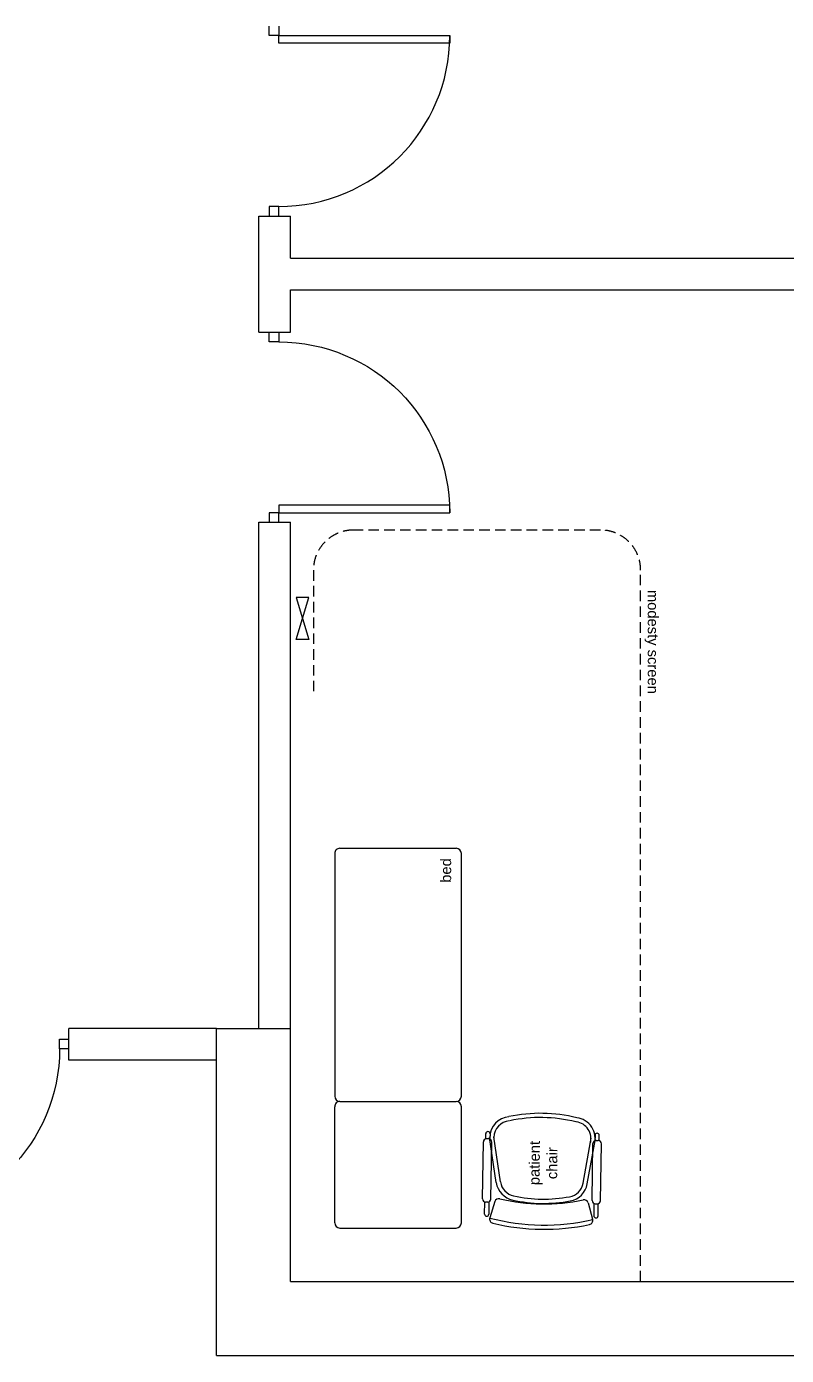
# Model space of a CAD drawing. Extents: x -211487 to 129179, y -113885 to 115281.
# Drawn here: x -6975 to -3375, y -110915 to -104616 of the extents above; entities that cross this region are included whole.
import ezdxf

# ---------------------------------------------------------------- set-up
doc = ezdxf.new("R2010")
doc.units = 0
doc.linetypes.add('HIDDEN', pattern=[0.375, 0.25, -0.125])
doc.layers.get('0').update_dxf_attribs({"linetype": 'CONTINUOUS'})
for name, color, linetype in [('00 Furniture and Equp', 7, 'CONTINUOUS'), ('00 Furniture Txt', 7, 'CONTINUOUS'), ('02 BedScreensOFF', 7, 'CONTINUOUS'), ('BLD-PART', 7, 'CONTINUOUS'), ('BLD-STRUCT', 7, 'CONTINUOUS'), ('DOOR', 7, 'CONTINUOUS')]:
    doc.layers.add(name, color=color, linetype=linetype)
doc.styles.add('Notes_1-50', font='stylu.ttf', dxfattribs={"height": 90})

# ---------------------------------------------------------------- blocks, each defined once
blk = doc.blocks.new('DOORX')
for p, q in [((0.05, 0), (0.05, 0.9)), ((0.05, 0.9), (0.09, 0.9)), ((0.09, 0.9), (0.09, 0)), ((0, 0), (0.05, 0)), ((0.09, 0), (0.05, 0)), ((0.05, 0), (0.05, -0.05)), ((0.05, -0.05), (0, -0.05)), ((0.95, 0), (0.95, -0.05)), ((1, 0), (0.95, 0)), ((0.95, -0.05), (1, -0.05))]:
    blk.add_line(p, q)
blk.add_arc((0.05, 0), 0.9, 0, 90)
blk = doc.blocks.new('STANDARD')
blk.add_blockref('DOORX', (0.5366, 0.2561))
blk = doc.blocks.new('A$C0AF847DA')
at = {"linetype": 'Continuous'}
for p, q in [((0, 1775), (0, 1225)), ((575, 1800), (25, 1800)), ((600, 1775), (600, 1225)), ((575, 1200), (25, 1200)), ((0, 1175), (0, 25)), ((600, 25), (600, 1175)), ((575, 0), (25, 0))]:
    blk.add_line(p, q, dxfattribs=at)
for centre, start, end in [((25, 1775), 90, 180), ((575, 1775), 0, 90), ((25, 1225), 180, 270), ((25, 1175), 90, 180), ((575, 1225), 270, 0), ((575, 1175), 0, 90), ((25, 25), 180, 270), ((575, 25), 270, 0)]:
    blk.add_arc(centre, 25, start, end, dxfattribs=at)

msp = doc.modelspace()

# ---------------------------------------------------------------- linework, layer by layer
at = {"layer": '00 Furniture and Equp'}
for p, q in [((-4814.7, -110173), (-4810.6, -109903.1)), ((-4799.4, -109888.8), (-4799, -109863.6)), ((-4785.4, -109888.4), (-4795.4, -109888.3)), ((-4788.9, -109853.8), (-4788.9, -109853.8)), ((-4749.4, -110095.2), (-4781.4, -109881.1)), ((-4779, -109863.9), (-4779.4, -109889.8)), ((-4774.7, -110173.6), (-4770.6, -109903.7)), ((-4729.6, -110092.2), (-4761.6, -109878.1)), ((-4337.9, -110098.1), (-4299.5, -109885.1)), ((-4318.3, -110101.7), (-4279.8, -109888.6)), ((-4281.6, -109871.4), (-4282, -109897.3)), ((-4276, -109896.1), (-4266, -109896.3)), ((-4271.5, -109861.6), (-4271.5, -109861.6)), ((-4262, -109896.9), (-4261.6, -109871.7)), ((-4295.3, -110180.9), (-4291.3, -109910.9)), ((-4255.3, -110181.5), (-4251.3, -109911.5)), ((-4804.8, -110245.2), (-4803.9, -110187.7)), ((-4789.9, -110188.4), (-4799.9, -110188.3)), ((-4783.9, -110187.3), (-4784.8, -110245.5)), ((-4756.1, -110185.8), (-4780.1, -110262.3)), ((-4314.3, -110192.1), (-4292.7, -110269.3)), ((-4286.5, -110194.8), (-4287.4, -110253)), ((-4280.6, -110196.1), (-4270.6, -110196.2)), ((-4267.4, -110253.3), (-4266.5, -110195.8)), ((-4794.9, -110255.3), (-4794.9, -110255.3)), ((-4277.5, -110263.1), (-4277.5, -110263.1))]:
    msp.add_line(p, q, dxfattribs=at)
for centre, radius, start, end in [((-4539.4, -110485.5), 718.3, 76.18773, 102.04252), ((-4680.6, -109882.7), 100, 94.95433, 179.13659), ((-4680.6, -109882.7), 80, 94.95433, 179.13659), ((-4539.4, -110485.5), 698.3, 76.18773, 102.04252), ((-4380.6, -109887.2), 80, 343.8741, 82.67402), ((-4380.6, -109887.2), 100, 343.8741, 82.67402), ((-4795.6, -109903.3), 15, 89.13659, 179.13659), ((-4789, -109863.8), 10, 89.13659, 179.13659), ((-4789, -109863.8), 10, 359.13659, 89.13659), ((-4785.6, -109903.4), 15, 359.13659, 89.13659), ((-4276.3, -109911.1), 15, 89.13659, 179.13659), ((-4271.6, -109871.6), 10, 89.13659, 179.13659), ((-4271.6, -109871.6), 10, 359.13659, 89.13659), ((-4266.3, -109911.3), 15, 359.13659, 89.13659), ((-4650.5, -110080.4), 100, 188.50611, 257.96745), ((-4650.5, -110080.4), 80, 188.50611, 257.96745), ((-4512.6, -109433.4), 741.5, 257.96745, 268.29196), ((-4416.7, -110083.9), 80, 280.30573, 349.76707), ((-4416.7, -110083.9), 100, 280.30573, 349.76707), ((-4799.7, -110173.3), 15, 179.13659, 269.13659), ((-4789.7, -110173.4), 15, 269.13659, 359.13659), ((-4737, -110191.7), 20, 76.77109, 162.61337), ((-4522.3, -109278.4), 918.3, 256.77109, 281.60202), ((-4512.6, -109433.4), 761.5, 257.96745, 268.29196), ((-4535, -109433), 741.5, 269.98122, 280.30573), ((-4535, -109433), 761.5, 269.98122, 280.30573), ((-4333.6, -110197.5), 20, 15.65981, 101.60202), ((-4280.3, -110181.1), 15, 179.13659, 269.13659), ((-4270.3, -110181.2), 15, 269.13659, 359.13659), ((-4794.8, -110245.3), 10, 179.13659, 269.13659), ((-4794.8, -110245.3), 10, 269.13659, 359.13659), ((-4761, -110268.3), 20, 162.61337, 256.44394), ((-4522.3, -109278.4), 1018.3, 255.3186, 283.04662), ((-4312, -110274.7), 20, 281.92128, 15.65981), ((-4277.4, -110253.1), 10, 179.13659, 269.13659), ((-4277.4, -110253.1), 10, 269.13659, 359.13659), ((-4522.3, -109278.4), 1038.3, 256.44394, 281.92128)]:
    msp.add_arc(centre, radius, start, end, dxfattribs=at)
at = {"layer": '02 BedScreensOFF', "color": 157, "linetype": 'HIDDEN', "ltscale": 200}
for p, q in [((-4255.4, -107002.5), (-5425.9, -107002.7)), ((-5615.9, -107192.7), (-5615.9, -107767)), ((-4065.4, -110564.4), (-4065.4, -107192.5))]:
    msp.add_line(p, q, dxfattribs=at)
at = {"layer": '02 BedScreensOFF', "color": 157}
for p, q in [((-5637, -107322), (-5697.4, -107322)), ((-5697.4, -107520.7), (-5637, -107322)), ((-5697.4, -107322), (-5637, -107520.7)), ((-5637, -107520.7), (-5697.4, -107520.7))]:
    msp.add_line(p, q, dxfattribs=at)
at = {"layer": '02 BedScreensOFF', "color": 157, "linetype": 'HIDDEN', "ltscale": 200}
for centre, start, end in [((-5425.9, -107192.7), 90, 180), ((-4255.4, -107192.5), 0, 90)]:
    msp.add_arc(centre, 190, start, end, dxfattribs=at)
at = {"layer": 'BLD-PART'}
for p, q in [((-5874.8, -105514.7), (-5724.8, -105514.7)), ((-5874.8, -106064.7), (-5874.8, -105514.7)), ((-5724.8, -105714.7), (-5724.8, -105514.7)), ((-5724.8, -105714.7), (-124.8, -105714.7)), ((-5724.8, -105864.7), (-124.8, -105864.7)), ((-5724.8, -106064.7), (-5724.8, -105864.7)), ((-5874.8, -106064.7), (-5724.8, -106064.7)), ((-5874.8, -109364.7), (-5874.8, -106964.7)), ((-5874.8, -106964.7), (-5724.8, -106964.7)), ((-5724.8, -109364.7), (-5724.8, -106964.7)), ((-6774.8, -109514.7), (-6774.8, -109364.7)), ((-6074.8, -109364.7), (-6774.8, -109364.7)), ((-6074.8, -109514.7), (-6774.8, -109514.7))]:
    msp.add_line(p, q, dxfattribs=at)
at = {"layer": 'BLD-STRUCT'}
for p, q in [((-6074.8, -110914.7), (-6074.8, -109364.7)), ((-6074.8, -109364.7), (-5724.8, -109364.7)), ((-5724.8, -110564.7), (-5724.8, -109364.7)), ((-5724.8, -110564.7), (-124.8, -110564.7)), ((-6074.8, -110914.7), (225.2, -110914.7))]:
    msp.add_line(p, q, dxfattribs=at)

# ---------------------------------------------------------------- block references
at = {"layer": '02 BedScreensOFF', "rotation": 180}
msp.add_blockref('A$C0AF847DA', (-4914.8, -108510.9), dxfattribs=at)
at = {"layer": 'DOOR', "yscale": 900, "zscale": 900}
for p, xscale, rotation in [((-6010.3, -104131.3), 900, 270), ((-6010.3, -107448.8), -900, 270), ((-8156.3, -109230.6), -900, 180)]:
    msp.add_blockref('Standard', p, dxfattribs=dict(at, xscale=xscale, rotation=rotation))

# ---------------------------------------------------------------- texts
at = {"layer": '00 Furniture Txt', "ltscale": 10, "insert": (-4596.4, -110302.6), "char_height": 50, "width": 600, "attachment_point": 1, "rotation": 89.45458, "style": 'Notes_1-50'}
msp.add_mtext('\\pxqc;{\\fArial|b0|i0|c0|p34;\\C157;patient \\Pchair}', dxfattribs=at)
at = {"layer": '02 BedScreensOFF', "ltscale": 10, "char_height": 50, "width": 600, "style": 'Notes_1-50'}
for s, insert, attachment_point, rotation in [('\\pxql;{\\fArial|b0|i0|c0|p34;\\C157;modesty screen}', (-3981.5, -107886.2), 3, 270), ('{\\fArial|b0|i0|c0|p34;\\C157;bed}', (-5013.1, -108674.5), 1, 90)]:
    msp.add_mtext(s, dxfattribs=dict(at, insert=insert, attachment_point=attachment_point, rotation=rotation))

doc.saveas('drawing.dxf')
